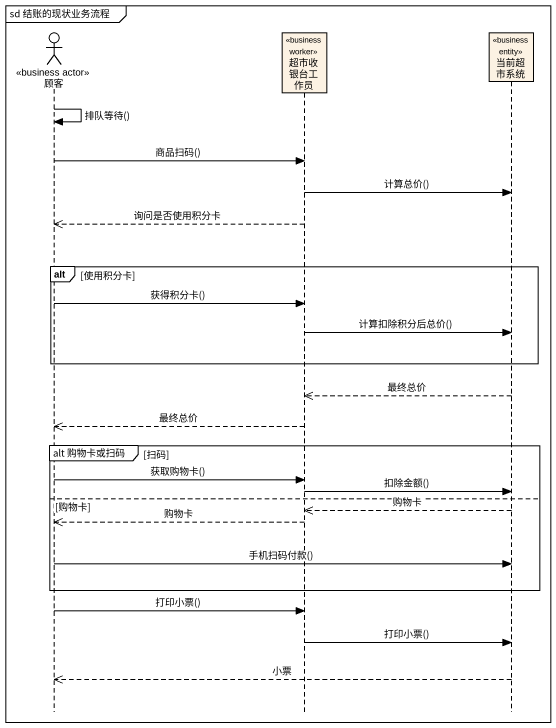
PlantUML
@startuml
mainframe sd 结账的现状业务流程
hide footbox
actor 顾客 <<business actor>>
participant 超市收银台工作员 <<business worker>>
participant 当前超市系统 <<business entity>>

顾客 -> 顾客 : 排队等待()
顾客 -> 超市收银台工作员 : 商品扫码()
超市收银台工作员 -> 当前超市系统 : 计算总价()
超市收银台工作员 -->> 顾客 : 询问是否使用积分卡
alt 使用积分卡
  顾客 -> 超市收银台工作员 : 获得积分卡()
  超市收银台工作员 -> 当前超市系统 : 计算扣除积分后总价()
end
当前超市系统 -->> 超市收银台工作员 : 最终总价
超市收银台工作员 -->> 顾客 : 最终总价
group alt 购物卡或扫码 [扫码]
  顾客 -> 超市收银台工作员 : 获取购物卡()
  超市收银台工作员 -> 当前超市系统 : 扣除金额()
else 购物卡
  当前超市系统 -->> 超市收银台工作员 : 购物卡
  超市收银台工作员 -->> 顾客 : 购物卡
  顾客 -> 当前超市系统 : 手机扫码付款()
end
顾客 -> 超市收银台工作员 : 打印小票()
超市收银台工作员 -> 当前超市系统 : 打印小票()
当前超市系统 -->> 顾客 : 小票
@enduml
